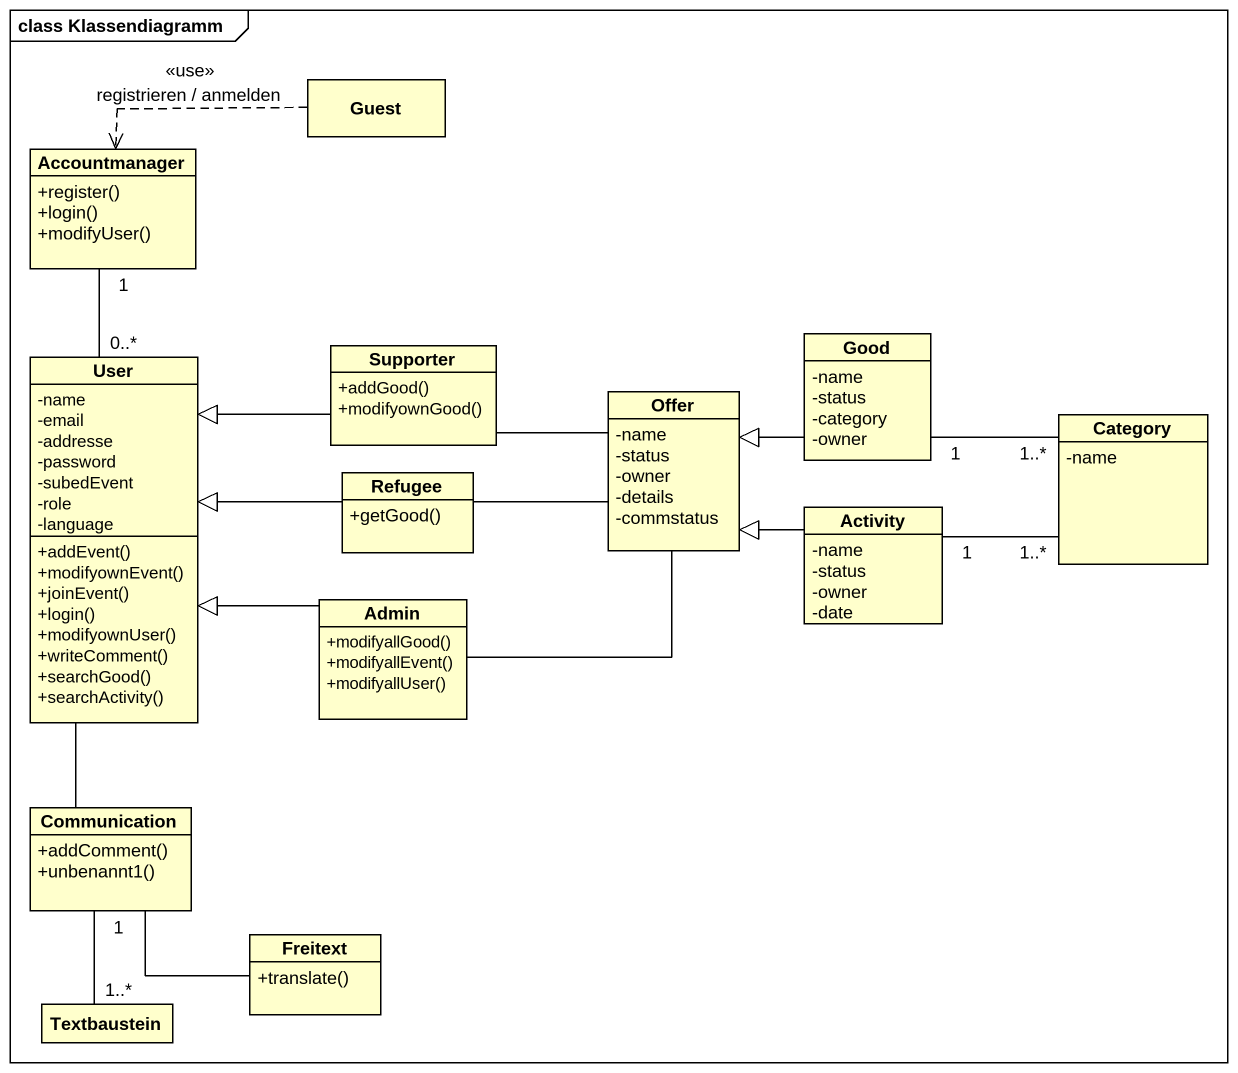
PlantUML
@startuml
mainframe class Klassendiagramm
hide circle
hide empty members
skinparam classAttributeIconSize 0
class Guest
class Accountmanager {
  +register()
  +login()
  +modifyUser()
}
class Good {
  -name
  -status
  -category
  -owner
}
class User {
  -name
  -email
  -addresse
  -password
  -subedEvent
  -role
  -language
  +addEvent()
  +modifyownEvent()
  +joinEvent()
  +login()
  +modifyownUser()
  +writeComment()
  +searchGood()
  +searchActivity()
}
class Supporter {
  +addGood()
  +modifyownGood()
}
class Offer {
  -name
  -status
  -owner
  -details
  -commstatus
}
class Category {
  -name
}
class Refugee {
  +getGood()
}
class Activity {
  -name
  -status
  -owner
  -date
}
class Admin {
  +modifyallGood()
  +modifyallEvent()
  +modifyallUser()
}
class Communication {
  +addComment()
  +unbenannt1()
}
class Freitext {
  +translate()
}
class Textbaustein
Guest .left.> Accountmanager : <<use>>\nregistrieren / anmelden
Accountmanager "1" -- "0..*" User
Good -left-|> Offer
Good "1" -right- "1..*" Category
User -- Communication
Supporter -left-|> User
Supporter -right- Offer
Refugee -left-|> User
Refugee -right- Offer
Activity -left-|> Offer
Activity "1" -right- "1..*" Category
Admin -left-|> User
Admin -up- Offer
Communication -right- Freitext
Communication "1" -- "1..*" Textbaustein
@enduml
